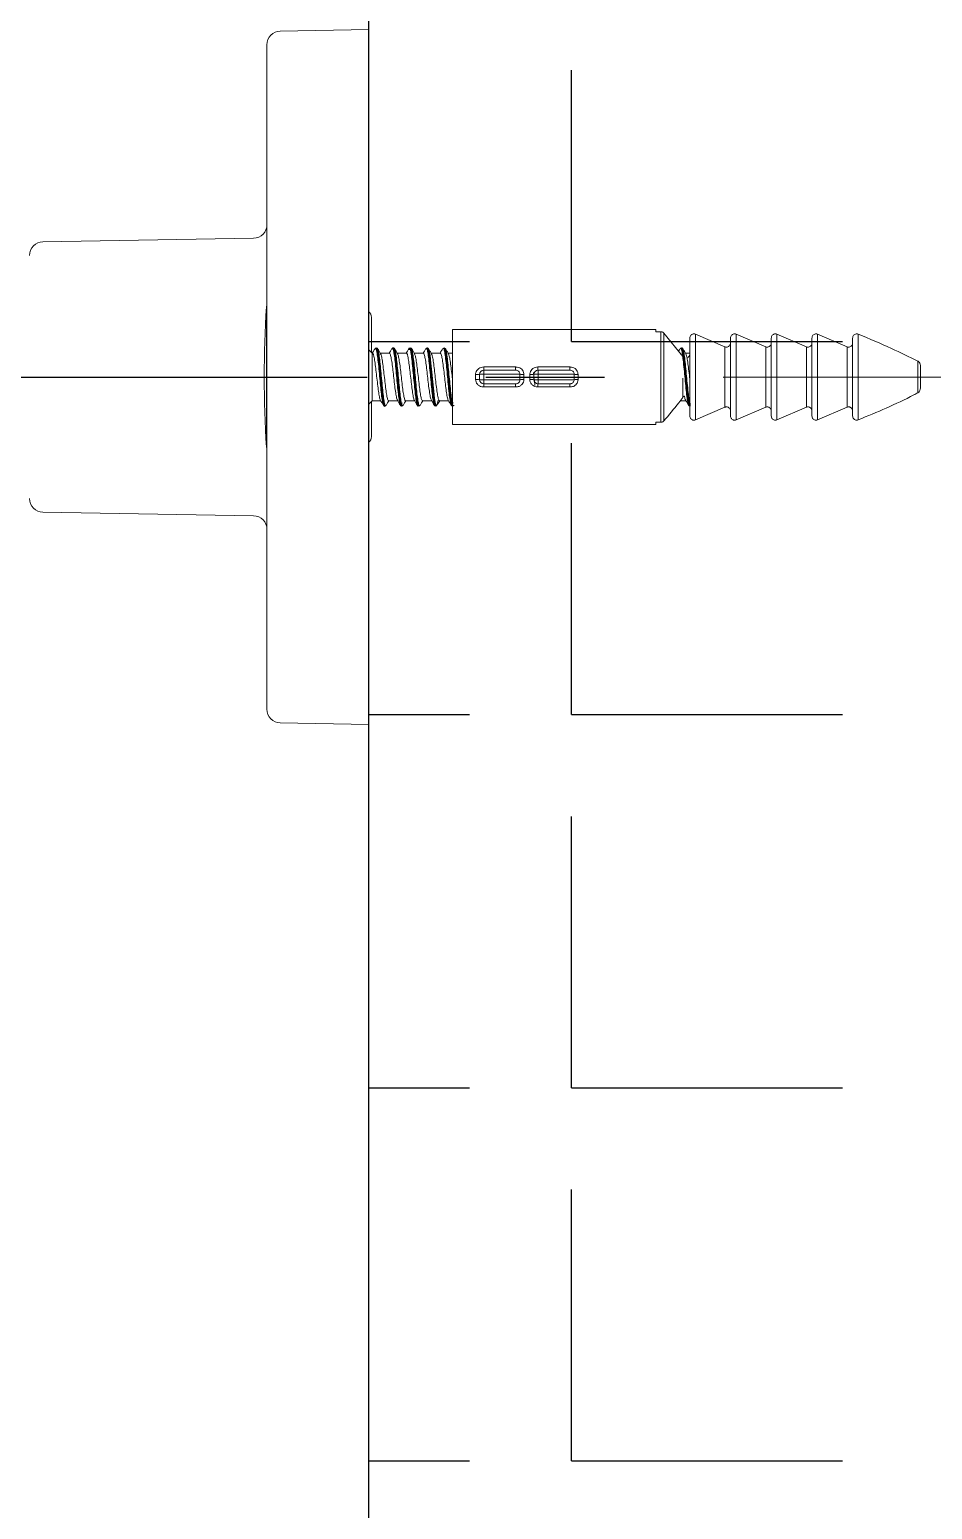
# Model space of a CAD drawing. Extents: x -6207 to -5787, y -4608 to -3937.
# Drawn here: x -5877.94 to -5864.63, y -4213.96 to -4192.15 of the extents above; entities that cross this region are included whole.
import ezdxf

# ---------------------------------------------------------------- set-up
doc = ezdxf.new("R2010")
doc.units = 0
doc.header["$LTSCALE"] = 7
doc.linetypes.add('CENTER', pattern=[2, 1.25, -0.25, 0.25, -0.25])
doc.layers.get('0').update_dxf_attribs({"color": 2, "linetype": 'CONTINUOUS'})
doc.layers.add('CL', color=1, linetype='CENTER')
doc.layers.add('HT', color=3, linetype='CONTINUOUS')

msp = doc.modelspace()

# ---------------------------------------------------------------- linework, layer by layer
at = {"color": 7, "linetype": 'Continuous', "lineweight": 15}
for p, q in [((-5872.94491, -4192.15188), (-5874.2484, -4192.17464)), ((-5872.94491, -4192.15188), (-5872.94491, -4202.39188)), ((-5874.44491, -4202.16916), (-5874.44491, -4192.3746)), ((-5874.64142, -4195.22531), (-5877.7484, -4195.27954)), ((-5874.45139, -4196.24375), (-5874.45139, -4198.30001)), ((-5874.4501, -4196.22786), (-5874.45009, -4196.22774)), ((-5872.90466, -4196.39188), (-5872.90466, -4196.91214)), ((-5868.70894, -4196.57188), (-5871.70894, -4196.57188)), ((-5871.70894, -4197.97188), (-5871.70894, -4196.57188)), ((-5868.70894, -4196.57188), (-5868.70894, -4196.60504)), ((-5868.70894, -4196.60504), (-5868.63588, -4196.60504)), ((-5868.63588, -4197.93872), (-5868.63588, -4196.60504)), ((-5868.59104, -4196.62621), (-5868.59104, -4197.91755)), ((-5868.59104, -4196.62621), (-5868.31378, -4196.97178)), ((-5868.20894, -4197.845), (-5868.20894, -4196.69876)), ((-5868.12666, -4196.63968), (-5868.12666, -4197.90409)), ((-5868.12666, -4196.63968), (-5867.69122, -4196.82732)), ((-5867.60894, -4197.845), (-5867.60894, -4196.69876)), ((-5867.52666, -4196.63968), (-5867.52666, -4197.90409)), ((-5867.52666, -4196.63968), (-5867.09122, -4196.82732)), ((-5867.00894, -4197.845), (-5867.00894, -4196.69876)), ((-5866.92666, -4196.63968), (-5866.92666, -4197.90409)), ((-5866.92666, -4196.63968), (-5866.49122, -4196.82732)), ((-5866.40894, -4197.845), (-5866.40894, -4196.69876)), ((-5866.32666, -4196.63968), (-5866.32666, -4197.90409)), ((-5866.32666, -4196.63968), (-5865.89122, -4196.82732)), ((-5865.80894, -4197.845), (-5865.80894, -4196.69876)), ((-5865.72666, -4196.63968), (-5865.72666, -4197.90409)), ((-5872.89491, -4196.92189), (-5872.94491, -4196.87188)), ((-5872.88861, -4196.92189), (-5872.89491, -4196.92189)), ((-5872.89491, -4197.62189), (-5872.89491, -4196.92189)), ((-5872.63861, -4196.92189), (-5872.77239, -4196.92189)), ((-5872.38859, -4196.92189), (-5872.5224, -4196.92189)), ((-5872.1386, -4196.92189), (-5872.27244, -4196.92189)), ((-5871.88861, -4196.92189), (-5872.02241, -4196.92189)), ((-5871.70894, -4196.92189), (-5871.77239, -4196.92189)), ((-5868.20894, -4196.92189), (-5868.27238, -4196.92189)), ((-5867.69122, -4197.71645), (-5867.69122, -4196.82732)), ((-5867.09122, -4197.71645), (-5867.09122, -4196.82732)), ((-5866.49122, -4197.71645), (-5866.49122, -4196.82732)), ((-5865.89122, -4197.71645), (-5865.89122, -4196.82732)), ((-5871.36894, -4197.30872), (-5871.36894, -4197.23504)), ((-5871.24577, -4197.23188), (-5871.30894, -4197.23188)), ((-5871.30894, -4197.31188), (-5871.30894, -4197.23188)), ((-5871.24894, -4197.17188), (-5871.24894, -4197.12452)), ((-5871.24894, -4197.12452), (-5870.77909, -4197.12452)), ((-5871.24577, -4197.23188), (-5871.24577, -4197.31188)), ((-5870.77909, -4197.17188), (-5870.77909, -4197.12452)), ((-5870.56894, -4197.30872), (-5870.56894, -4197.23504)), ((-5870.51329, -4197.20565), (-5870.50894, -4197.25173)), ((-5870.44577, -4197.23188), (-5870.50894, -4197.23188)), ((-5870.50894, -4197.31188), (-5870.50894, -4197.23188)), ((-5870.44894, -4197.17188), (-5870.44894, -4197.12452)), ((-5870.44894, -4197.12452), (-5869.97909, -4197.12452)), ((-5870.44577, -4197.23188), (-5870.44577, -4197.31188)), ((-5869.97909, -4197.17188), (-5869.97909, -4197.12452)), ((-5864.84666, -4197.50417), (-5864.84666, -4197.0396)), ((-5864.80894, -4197.12371), (-5864.80894, -4197.42005)), ((-5871.30894, -4197.31188), (-5871.24577, -4197.31188)), ((-5871.24894, -4197.41925), (-5871.24894, -4197.37188)), ((-5870.77909, -4197.41925), (-5871.24894, -4197.41925)), ((-5870.77909, -4197.41925), (-5870.77909, -4197.37188)), ((-5870.50894, -4197.31188), (-5870.44577, -4197.31188)), ((-5870.44894, -4197.41925), (-5870.44894, -4197.37188)), ((-5869.97909, -4197.41925), (-5870.44894, -4197.41925)), ((-5869.97909, -4197.41925), (-5869.97909, -4197.37188)), ((-5872.94491, -4197.67188), (-5872.89491, -4197.62189)), ((-5872.90466, -4197.63164), (-5872.90466, -4198.15188)), ((-5872.89491, -4197.62189), (-5872.76739, -4197.62189)), ((-5872.65122, -4197.62189), (-5872.51741, -4197.62189)), ((-5872.40125, -4197.62189), (-5872.26747, -4197.62189)), ((-5872.15123, -4197.62189), (-5872.01743, -4197.62189)), ((-5871.90125, -4197.62189), (-5871.76739, -4197.62189)), ((-5868.35132, -4197.62189), (-5868.26742, -4197.62189)), ((-5867.69122, -4197.71645), (-5868.12666, -4197.90409)), ((-5867.09122, -4197.71645), (-5867.52666, -4197.90409)), ((-5866.49122, -4197.71645), (-5866.92666, -4197.90409)), ((-5865.89122, -4197.71645), (-5866.32666, -4197.90409)), ((-5871.70894, -4197.97188), (-5868.70894, -4197.97188)), ((-5868.63588, -4197.93872), (-5868.70894, -4197.93872)), ((-5868.70894, -4197.93872), (-5868.70894, -4197.97188)), ((-5877.7484, -4199.26422), (-5874.64142, -4199.31845)), ((-5874.2484, -4202.36913), (-5872.94491, -4202.39188))]:
    msp.add_line(p, q, dxfattribs=at)
at = {"color": 8, "linetype": 'Continuous', "lineweight": 15}
for p, q in [((-5874.45118, -4198.30653), (-5874.45118, -4196.23725)), ((-5868.31378, -4197.572), (-5868.31378, -4197.28992))]:
    msp.add_line(p, q, dxfattribs=at)
at = {"color": 7, "linetype": 'Continuous', "lineweight": 15, "flags": 128}
for points in [[(-5872.84911, -4196.86791), (-5872.83952, -4196.84306), (-5872.82603, -4196.85698), (-5872.81256, -4196.91805), (-5872.79908, -4197.01932), (-5872.78561, -4197.14922), (-5872.77213, -4197.29305), (-5872.75864, -4197.43468), (-5872.74514, -4197.55788), (-5872.73165, -4197.64842), (-5872.71817, -4197.69602), (-5872.70468, -4197.69538), (-5872.70468, -4197.69538)], [(-5872.35018, -4196.87159), (-5872.34061, -4196.84409), (-5872.32713, -4196.85403), (-5872.31365, -4196.91148), (-5872.30018, -4197.00978), (-5872.28671, -4197.13785), (-5872.27323, -4197.28129), (-5872.25974, -4197.42376), (-5872.24623, -4197.54901), (-5872.23273, -4197.64259), (-5872.21925, -4197.69391), (-5872.20579, -4197.69729), (-5872.20579, -4197.69729)], [(-5872.08107, -4196.8647), (-5872.06759, -4196.84741), (-5872.05411, -4196.87834), (-5872.0406, -4196.95424), (-5872.0271, -4197.0663), (-5872.01362, -4197.2016), (-5872.00015, -4197.34487), (-5871.98667, -4197.47976), (-5871.97321, -4197.59105), (-5871.95972, -4197.66618), (-5871.94622, -4197.69646), (-5871.93272, -4197.67833), (-5871.91923, -4197.61392), (-5871.91923, -4197.61392)], [(-5874.45118, -4198.30653), (-5874.44825, -4198.32486), (-5874.44491, -4198.33541)]]:
    msp.add_lwpolyline(points, dxfattribs=at)
at = {"color": 7, "linetype": 'Continuous', "lineweight": 15}
for centre, radius, start, end in [((-5874.24491, -4192.37461), 0.2, 91, 180), ((-5874.64491, -4195.02534), 0.2, 271, 0), ((-5877.74491, -4195.47952), 0.2, 91, 180), ((-5858.60213, -4197.27188), 15.88278, 176.264978, 183.735022), ((-5874.35139, -4196.24376), 0.1, 170.86201, 176.264978), ((-5873.00466, -4196.39188), 0.1, 0, 53.308943), ((-5871.35392, -4196.94892), 0.28651, 266.995084, 279.032582), ((-5871.24894, -4197.23188), 0.06, 90, 180), ((-5871.53193, -4197.21692), 0.28655, 357.007581, 9.043089), ((-5870.65958, -4196.74855), 0.4865, 263.461444, 270.26972), ((-5870.55392, -4196.94894), 0.28649, 266.994818, 279.032998), ((-5870.44894, -4197.23188), 0.06, 90, 180), ((-5870.73193, -4197.21692), 0.28655, 357.007581, 9.043089), ((-5869.85958, -4196.74855), 0.4865, 263.461444, 270.26972), ((-5871.35399, -4197.59625), 0.28791, 80.996806, 92.975528), ((-5871.24894, -4197.31188), 0.06, 180, 270), ((-5871.53193, -4197.32684), 0.28655, 350.956911, 2.992419), ((-5870.65945, -4197.79752), 0.4888, 89.746345, 96.522491), ((-5870.55399, -4197.59623), 0.28789, 80.996391, 92.975793), ((-5870.44894, -4197.31188), 0.06, 180, 270), ((-5870.73193, -4197.32684), 0.28655, 350.956911, 2.992419), ((-5869.85945, -4197.79752), 0.4888, 89.746345, 96.522491), ((-5873.00466, -4198.15188), 0.1, 306.691057, 0), ((-5877.74491, -4199.06425), 0.2, 180, 269), ((-5874.64491, -4199.51842), 0.2, 0, 89), ((-5874.24491, -4202.16916), 0.2, 180, 269)]:
    msp.add_arc(centre, radius, start, end, dxfattribs=at)
for points, knots in [([(-5874.45009, -4196.22774), (-5874.45011, -4196.22787), (-5874.45018, -4196.22823), (-5874.45022, -4196.22848), (-5874.45026, -4196.22869), (-5874.45036, -4196.22941), (-5874.45048, -4196.23044), (-5874.45059, -4196.23272), (-5874.45027, -4196.2347), (-5874.45006, -4196.23597)], [0, 0, 0, 0, 0.1287206, 0.36518754, 0.52112497, 0.55849085, 0.60440987, 0.74517577, 1, 1, 1, 1]), ([(-5868.63588, -4196.60504), (-5868.63345, -4196.60513), (-5868.62743, -4196.60536), (-5868.61503, -4196.60827), (-5868.60168, -4196.61507), (-5868.59405, -4196.62306), (-5868.59104, -4196.62621)], [0, 0, 0, 0, 0.14303772, 0.35296453, 0.74473644, 1, 1, 1, 1]), ([(-5868.20894, -4196.69876), (-5868.20825, -4196.69142), (-5868.20686, -4196.67649), (-5868.19565, -4196.6567), (-5868.17914, -4196.64224), (-5868.16202, -4196.6359), (-5868.14492, -4196.63458), (-5868.13388, -4196.6367), (-5868.12728, -4196.63943), (-5868.12666, -4196.63968)], [0, 0, 0, 0, 0.18349708, 0.37315302, 0.55422902, 0.72485393, 0.82069138, 0.98299258, 1, 1, 1, 1]), ([(-5867.60894, -4196.76625), (-5867.60914, -4196.77018), (-5867.60973, -4196.782), (-5867.61654, -4196.80095), (-5867.63124, -4196.81922), (-5867.65051, -4196.83026), (-5867.67066, -4196.83319), (-5867.68413, -4196.83034), (-5867.69048, -4196.82764), (-5867.69122, -4196.82732)], [0, 0, 0, 0, 0.09725224, 0.29264529, 0.48637655, 0.66665876, 0.82889919, 0.98006472, 1, 1, 1, 1]), ([(-5867.60894, -4196.69876), (-5867.60825, -4196.69142), (-5867.60686, -4196.67649), (-5867.59565, -4196.6567), (-5867.57914, -4196.64224), (-5867.56202, -4196.6359), (-5867.54492, -4196.63458), (-5867.53388, -4196.6367), (-5867.52728, -4196.63943), (-5867.52666, -4196.63968)], [0, 0, 0, 0, 0.18349553, 0.37315195, 0.55422842, 0.72486546, 0.82070315, 0.98299254, 1, 1, 1, 1]), ([(-5867.00894, -4196.76625), (-5867.00914, -4196.77018), (-5867.00974, -4196.782), (-5867.01654, -4196.80095), (-5867.03124, -4196.81922), (-5867.05051, -4196.83026), (-5867.07066, -4196.83319), (-5867.08413, -4196.83034), (-5867.09048, -4196.82764), (-5867.09122, -4196.82732)], [0, 0, 0, 0, 0.09725209, 0.29264487, 0.48637584, 0.66664707, 0.82889944, 0.98006475, 1, 1, 1, 1]), ([(-5867.00894, -4196.69876), (-5867.00825, -4196.69142), (-5867.00685, -4196.67649), (-5866.99565, -4196.6567), (-5866.97914, -4196.64224), (-5866.96202, -4196.6359), (-5866.94492, -4196.63458), (-5866.93388, -4196.6367), (-5866.92728, -4196.63943), (-5866.92666, -4196.63968)], [0, 0, 0, 0, 0.18349828, 0.37314945, 0.55422664, 0.72486436, 0.82070244, 0.98299247, 1, 1, 1, 1]), ([(-5866.40894, -4196.76625), (-5866.40914, -4196.77018), (-5866.40973, -4196.782), (-5866.41654, -4196.80095), (-5866.43124, -4196.81922), (-5866.45051, -4196.83026), (-5866.47066, -4196.83319), (-5866.48413, -4196.83034), (-5866.49048, -4196.82764), (-5866.49122, -4196.82732)], [0, 0, 0, 0, 0.09725077, 0.29264701, 0.48637739, 0.66664808, 0.82889996, 0.98006481, 1, 1, 1, 1]), ([(-5866.40894, -4196.69876), (-5866.40825, -4196.69142), (-5866.40685, -4196.67649), (-5866.39565, -4196.6567), (-5866.37914, -4196.64224), (-5866.36202, -4196.6359), (-5866.34492, -4196.63458), (-5866.33388, -4196.6367), (-5866.32728, -4196.63943), (-5866.32666, -4196.63968)], [0, 0, 0, 0, 0.18349857, 0.37315004, 0.55423696, 0.72486325, 0.82070148, 0.983004, 1, 1, 1, 1]), ([(-5865.80894, -4196.76625), (-5865.80914, -4196.77018), (-5865.80973, -4196.782), (-5865.81654, -4196.80095), (-5865.83124, -4196.81922), (-5865.85051, -4196.83026), (-5865.87066, -4196.83319), (-5865.88413, -4196.83035), (-5865.89048, -4196.82764), (-5865.89122, -4196.82732)], [0, 0, 0, 0, 0.09725188, 0.29265033, 0.48638291, 0.66665565, 0.82890937, 0.98007593, 1, 1, 1, 1]), ([(-5865.80894, -4196.69876), (-5865.80825, -4196.69142), (-5865.80685, -4196.67649), (-5865.79565, -4196.6567), (-5865.77914, -4196.64224), (-5865.76202, -4196.6359), (-5865.74492, -4196.63458), (-5865.73388, -4196.6367), (-5865.72728, -4196.63943), (-5865.72666, -4196.63968)], [0, 0, 0, 0, 0.18349645, 0.37314573, 0.55423055, 0.72485487, 0.82069199, 0.98299264, 1, 1, 1, 1]), ([(-5865.72666, -4196.63968), (-5865.56283, -4196.70837), (-5865.26554, -4196.83302), (-5864.97644, -4196.97559), (-5864.84666, -4197.0396)], [0, 0, 0, 0, 0.55106904, 1, 1, 1, 1]), ([(-5872.85071, -4196.85078), (-5872.8583, -4196.86373), (-5872.87219, -4196.88743), (-5872.88613, -4196.91114), (-5872.89245, -4196.92189)], [0, 0, 0, 0, 0.54639333, 1, 1, 1, 1]), ([(-5872.88861, -4196.9269), (-5872.8862, -4196.92606), (-5872.87928, -4196.92367), (-5872.86787, -4196.96366), (-5872.85436, -4197.03889), (-5872.84086, -4197.14269), (-5872.82736, -4197.26077), (-5872.81385, -4197.38002), (-5872.80032, -4197.48777), (-5872.7868, -4197.56758), (-5872.77677, -4197.61086), (-5872.77125, -4197.6131), (-5872.77023, -4197.61352)], [0, 0, 0, 0, 0.06097881, 0.17512752, 0.28926823, 0.40342232, 0.51756727, 0.63170655, 0.74585182, 0.85999168, 0.97414019, 1, 1, 1, 1]), ([(-5872.71196, -4197.68542), (-5872.71241, -4197.68711), (-5872.71736, -4197.70561), (-5872.7268, -4197.69629), (-5872.74029, -4197.65241), (-5872.75378, -4197.56042), (-5872.76727, -4197.43677), (-5872.78076, -4197.2941), (-5872.79424, -4197.14907), (-5872.80771, -4197.01829), (-5872.82119, -4196.91521), (-5872.83467, -4196.85663), (-5872.84463, -4196.83723), (-5872.8501, -4196.85267), (-5872.85107, -4196.85542)], [0, 0, 0, 0, 0.00974324, 0.10662836, 0.20356372, 0.30057953, 0.39765992, 0.49464062, 0.59146206, 0.68829173, 0.78516506, 0.88205185, 0.97901483, 1, 1, 1, 1]), ([(-5872.69509, -4197.69075), (-5872.69554, -4197.69246), (-5872.70049, -4197.7109), (-5872.70994, -4197.70089), (-5872.72343, -4197.6557), (-5872.73692, -4197.56195), (-5872.75041, -4197.4364), (-5872.7639, -4197.29182), (-5872.77738, -4197.14532), (-5872.79086, -4197.01282), (-5872.80433, -4196.91124), (-5872.81678, -4196.84992), (-5872.82474, -4196.84735), (-5872.82821, -4196.84623)], [0, 0, 0, 0, 0.01031052, 0.11154101, 0.2128216, 0.3141903, 0.41563865, 0.5169785, 0.61815294, 0.71932792, 0.82054889, 0.9217827, 1, 1, 1, 1]), ([(-5872.82438, -4196.85276), (-5872.82381, -4196.85115), (-5872.81874, -4196.83695), (-5872.80918, -4196.85619), (-5872.7957, -4196.91323), (-5872.78222, -4197.01564), (-5872.76875, -4197.14587), (-5872.75527, -4197.29082), (-5872.74178, -4197.4336), (-5872.72829, -4197.55835), (-5872.71479, -4197.64929), (-5872.70172, -4197.69985), (-5872.69314, -4197.69374), (-5872.68905, -4197.69084)], [0, 0, 0, 0, 0.01270376, 0.11237165, 0.21196182, 0.31153484, 0.41106813, 0.51060414, 0.61029691, 0.71009574, 0.80981814, 0.90945144, 1, 1, 1, 1]), ([(-5872.76828, -4196.92887), (-5872.77581, -4196.91607), (-5872.79086, -4196.89045), (-5872.80588, -4196.86477), (-5872.8134, -4196.85192)], [0, 0, 0, 0, 0.499663569, 1, 1, 1, 1]), ([(-5872.65122, -4197.61861), (-5872.6548, -4197.61747), (-5872.66288, -4197.61489), (-5872.67548, -4197.56375), (-5872.689, -4197.48002), (-5872.70251, -4197.37131), (-5872.71601, -4197.25162), (-5872.7295, -4197.13393), (-5872.74301, -4197.0329), (-5872.75624, -4196.95755), (-5872.76496, -4196.93802), (-5872.76917, -4196.92859)], [0, 0, 0, 0, 0.09104418, 0.2056018, 0.32016397, 0.43471697, 0.54928019, 0.66384209, 0.77839384, 0.89295474, 1, 1, 1, 1]), ([(-5872.60147, -4196.85201), (-5872.60899, -4196.86485), (-5872.62264, -4196.88817), (-5872.63631, -4196.91144), (-5872.64246, -4196.92189)], [0, 0, 0, 0, 0.55082531, 1, 1, 1, 1]), ([(-5872.63861, -4196.92246), (-5872.63848, -4196.92227), (-5872.63384, -4196.91561), (-5872.62468, -4196.93963), (-5872.61116, -4196.99577), (-5872.59767, -4197.08806), (-5872.58416, -4197.20013), (-5872.57064, -4197.3206), (-5872.55714, -4197.43589), (-5872.54362, -4197.53076), (-5872.53192, -4197.59283), (-5872.52472, -4197.60487), (-5872.52202, -4197.60938)], [0, 0, 0, 0, 0.00344232, 0.11933474, 0.23522757, 0.35111595, 0.46700116, 0.58288761, 0.69877801, 0.81466444, 0.93055833, 1, 1, 1, 1]), ([(-5872.45313, -4197.65337), (-5872.45446, -4197.66061), (-5872.46029, -4197.69236), (-5872.47063, -4197.70309), (-5872.48412, -4197.67976), (-5872.4976, -4197.60697), (-5872.51106, -4197.49699), (-5872.52454, -4197.36123), (-5872.53802, -4197.21526), (-5872.55151, -4197.0757), (-5872.56501, -4196.958), (-5872.5785, -4196.87779), (-5872.59076, -4196.8401), (-5872.59852, -4196.85223), (-5872.60178, -4196.85734)], [0, 0, 0, 0, 0.0268546, 0.11775607, 0.20846176, 0.29909071, 0.38973943, 0.48035104, 0.57098665, 0.66179757, 0.75265989, 0.84339512, 0.93407725, 1, 1, 1, 1]), ([(-5872.59724, -4196.85788), (-5872.5971, -4196.85726), (-5872.59248, -4196.83643), (-5872.58335, -4196.83842), (-5872.56987, -4196.87083), (-5872.55638, -4196.95423), (-5872.54288, -4197.07249), (-5872.52939, -4197.21379), (-5872.5159, -4197.36147), (-5872.50243, -4197.49883), (-5872.48896, -4197.61074), (-5872.47549, -4197.683), (-5872.4625, -4197.71185), (-5872.45401, -4197.69112), (-5872.45002, -4197.68137)], [0, 0, 0, 0, 0.00281878, 0.09433756, 0.1859008, 0.27751965, 0.36926592, 0.460963, 0.55248439, 0.64397539, 0.73551083, 0.82702135, 0.91860803, 1, 1, 1, 1]), ([(-5872.57997, -4196.86152), (-5872.57548, -4196.85363), (-5872.56649, -4196.83783), (-5872.55302, -4196.87597), (-5872.53952, -4196.95586), (-5872.52602, -4197.07273), (-5872.51253, -4197.21198), (-5872.49905, -4197.35801), (-5872.48558, -4197.494), (-5872.47211, -4197.60539), (-5872.45863, -4197.67664), (-5872.44718, -4197.70533), (-5872.44022, -4197.69014), (-5872.43776, -4197.68477)], [0, 0, 0, 0, 0.09475013, 0.18954644, 0.28440547, 0.37938482, 0.47429249, 0.56904333, 0.66375796, 0.75851496, 0.85325544, 0.9480778, 1, 1, 1, 1]), ([(-5872.44178, -4197.68181), (-5872.44578, -4197.69141), (-5872.45427, -4197.71181), (-5872.46726, -4197.68244), (-5872.48074, -4197.60967), (-5872.49421, -4197.4974), (-5872.50768, -4197.35985), (-5872.52116, -4197.21207), (-5872.53465, -4197.07126), (-5872.54816, -4196.95217), (-5872.56165, -4196.87361), (-5872.57166, -4196.83782), (-5872.57718, -4196.84491), (-5872.57821, -4196.84623)], [0, 0, 0, 0, 0.087943497, 0.186781753, 0.285538744, 0.384309278, 0.483047629, 0.581805634, 0.680747637, 0.77974884, 0.878623274, 0.97743657, 1, 1, 1, 1]), ([(-5872.51852, -4196.92848), (-5872.52612, -4196.91555), (-5872.54134, -4196.88966), (-5872.55649, -4196.86377), (-5872.56408, -4196.85082)], [0, 0, 0, 0, 0.49938609, 1, 1, 1, 1]), ([(-5872.40125, -4197.61769), (-5872.40259, -4197.61889), (-5872.40843, -4197.62416), (-5872.41876, -4197.59272), (-5872.43227, -4197.52595), (-5872.44579, -4197.42726), (-5872.45932, -4197.31156), (-5872.47284, -4197.19128), (-5872.48633, -4197.07965), (-5872.49983, -4196.99224), (-5872.5108, -4196.94029), (-5872.51727, -4196.93406), (-5872.51923, -4196.93216)], [0, 0, 0, 0, 0.03402395, 0.14853019, 0.26303557, 0.37753473, 0.49204216, 0.60655173, 0.72105178, 0.83555916, 0.95006252, 1, 1, 1, 1]), ([(-5872.35211, -4196.85316), (-5872.3597, -4196.86613), (-5872.3731, -4196.88906), (-5872.38656, -4196.91194), (-5872.39241, -4196.92189)], [0, 0, 0, 0, 0.56553162, 1, 1, 1, 1]), ([(-5872.38859, -4196.92691), (-5872.38622, -4196.92604), (-5872.37935, -4196.92351), (-5872.36799, -4196.96318), (-5872.35448, -4197.03813), (-5872.34099, -4197.14175), (-5872.32747, -4197.25977), (-5872.31394, -4197.37905), (-5872.30042, -4197.48702), (-5872.28692, -4197.56683), (-5872.27716, -4197.60994), (-5872.27189, -4197.61247), (-5872.27113, -4197.61284)], [0, 0, 0, 0, 0.06048087, 0.17548379, 0.29048156, 0.40548487, 0.52048296, 0.63548155, 0.75048452, 0.86548407, 0.98048218, 1, 1, 1, 1]), ([(-5872.21287, -4197.68707), (-5872.21338, -4197.68887), (-5872.21839, -4197.70626), (-5872.22789, -4197.69426), (-5872.24137, -4197.64653), (-5872.25487, -4197.55149), (-5872.26836, -4197.42576), (-5872.28185, -4197.28222), (-5872.29534, -4197.13765), (-5872.30881, -4197.00868), (-5872.32228, -4196.9086), (-5872.33576, -4196.85354), (-5872.34583, -4196.83731), (-5872.3514, -4196.85474), (-5872.35248, -4196.85811)], [0, 0, 0, 0, 0.01111562, 0.10757324, 0.20412847, 0.3007948, 0.3975247, 0.49417497, 0.59076225, 0.68724102, 0.78370798, 0.88026328, 0.97686943, 1, 1, 1, 1]), ([(-5872.19756, -4197.69752), (-5872.20205, -4197.69966), (-5872.21103, -4197.70393), (-5872.22451, -4197.6483), (-5872.23801, -4197.55325), (-5872.25151, -4197.42515), (-5872.265, -4197.27984), (-5872.27847, -4197.1338), (-5872.29195, -4197.00311), (-5872.30542, -4196.90473), (-5872.31753, -4196.84782), (-5872.32513, -4196.84734), (-5872.32824, -4196.84714)], [0, 0, 0, 0, 0.10304893, 0.20618887, 0.30945186, 0.41278549, 0.51604249, 0.61924369, 0.7223164, 0.82536977, 0.92851401, 1, 1, 1, 1]), ([(-5872.32537, -4196.85401), (-5872.32483, -4196.85236), (-5872.3198, -4196.83689), (-5872.31027, -4196.85331), (-5872.29679, -4196.90666), (-5872.28332, -4197.00609), (-5872.26984, -4197.13449), (-5872.25637, -4197.27892), (-5872.24287, -4197.42267), (-5872.22938, -4197.54895), (-5872.21588, -4197.64485), (-5872.2024, -4197.69355), (-5872.19292, -4197.70648), (-5872.18794, -4197.68954), (-5872.18745, -4197.68786)], [0, 0, 0, 0, 0.01170941, 0.1094876, 0.20721618, 0.3048496, 0.40251603, 0.50028797, 0.59812381, 0.69603224, 0.79386846, 0.89159062, 0.98922621, 1, 1, 1, 1]), ([(-5872.26697, -4196.9312), (-5872.27454, -4196.91832), (-5872.28971, -4196.89254), (-5872.30483, -4196.8667), (-5872.3124, -4196.85376)], [0, 0, 0, 0, 0.49948365, 1, 1, 1, 1]), ([(-5872.15123, -4197.61871), (-5872.15485, -4197.61748), (-5872.16298, -4197.61471), (-5872.17558, -4197.56318), (-5872.18909, -4197.4792), (-5872.2026, -4197.37034), (-5872.21611, -4197.25063), (-5872.22963, -4197.13297), (-5872.24315, -4197.03228), (-5872.25587, -4196.95932), (-5872.2641, -4196.94079), (-5872.26783, -4196.9324)], [0, 0, 0, 0, 0.0930386, 0.20889855, 0.32474949, 0.44060939, 0.55645983, 0.67232579, 0.78818768, 0.90403987, 1, 1, 1, 1]), ([(-5872.10046, -4196.85041), (-5872.10804, -4196.86334), (-5872.12199, -4196.88716), (-5872.13599, -4196.91099), (-5872.14239, -4196.92189)], [0, 0, 0, 0, 0.54257861, 1, 1, 1, 1]), ([(-5872.1386, -4196.92231), (-5872.1385, -4196.92216), (-5872.1339, -4196.91543), (-5872.12482, -4196.93937), (-5872.1113, -4196.9951), (-5872.09778, -4197.08719), (-5872.08425, -4197.19913), (-5872.07074, -4197.31962), (-5872.05725, -4197.43493), (-5872.04375, -4197.53031), (-5872.03145, -4197.59482), (-5872.02365, -4197.60761), (-5872.02035, -4197.61302)], [0, 0, 0, 0, 0.00245714, 0.1167033, 0.23094363, 0.34518275, 0.45942749, 0.57367976, 0.68792024, 0.8021714, 0.91641642, 1, 1, 1, 1]), ([(-5871.95974, -4197.67955), (-5871.96373, -4197.68811), (-5871.97222, -4197.70634), (-5871.9852, -4197.67432), (-5871.99869, -4197.59963), (-5872.01217, -4197.48659), (-5872.02564, -4197.34953), (-5872.03912, -4197.20347), (-5872.0526, -4197.06526), (-5872.0661, -4196.94988), (-5872.07959, -4196.8734), (-5872.09117, -4196.83978), (-5872.09824, -4196.85232), (-5872.10082, -4196.8569)], [0, 0, 0, 0, 0.08486477, 0.18054569, 0.27611607, 0.37157026, 0.46705621, 0.56258667, 0.65814569, 0.75383058, 0.84958583, 0.94513645, 1, 1, 1, 1]), ([(-5872.09793, -4196.85921), (-5872.09343, -4196.85017), (-5872.08445, -4196.8321), (-5872.07096, -4196.86754), (-5872.05746, -4196.94573), (-5872.04397, -4197.06203), (-5872.03048, -4197.20184), (-5872.01701, -4197.34961), (-5872.00353, -4197.48839), (-5871.99005, -4197.60298), (-5871.97657, -4197.67866), (-5871.96384, -4197.71113), (-5871.9556, -4197.69361), (-5871.95186, -4197.68565)], [0, 0, 0, 0, 0.09223117, 0.18452245, 0.27701165, 0.36944013, 0.46173645, 0.55400961, 0.64623964, 0.73844392, 0.83075384, 0.92317162, 1, 1, 1, 1]), ([(-5871.94135, -4197.68288), (-5871.94585, -4197.69258), (-5871.95485, -4197.71198), (-5871.96834, -4197.67831), (-5871.98183, -4197.6018), (-5871.99531, -4197.48695), (-5872.00878, -4197.34797), (-5872.02226, -4197.20018), (-5872.03574, -4197.06067), (-5872.04923, -4196.94428), (-5872.06273, -4196.86824), (-5872.07352, -4196.83531), (-5872.07981, -4196.8462), (-5872.0816, -4196.8493)], [0, 0, 0, 0, 0.096273272, 0.192534656, 0.288682226, 0.384708231, 0.480757408, 0.576854511, 0.672977765, 0.769226784, 0.86556232, 0.961684901, 1, 1, 1, 1]), ([(-5872.01876, -4196.9281), (-5872.02631, -4196.91526), (-5872.0414, -4196.88957), (-5872.05646, -4196.86384), (-5872.064, -4196.85096)], [0, 0, 0, 0, 0.49952265, 1, 1, 1, 1]), ([(-5871.90125, -4197.61762), (-5871.90263, -4197.61883), (-5871.90851, -4197.62401), (-5871.91889, -4197.59233), (-5871.9324, -4197.52524), (-5871.9459, -4197.42635), (-5871.9594, -4197.31055), (-5871.97293, -4197.1903), (-5871.98645, -4197.07881), (-5871.99996, -4196.9916), (-5872.01095, -4196.93982), (-5872.01744, -4196.93375), (-5872.01943, -4196.93189)], [0, 0, 0, 0, 0.03491381, 0.14922799, 0.26354384, 0.37785591, 0.49217169, 0.60647413, 0.72079253, 0.83510712, 0.94941811, 1, 1, 1, 1]), ([(-5871.85209, -4196.85313), (-5871.85962, -4196.86599), (-5871.87306, -4196.88894), (-5871.88653, -4196.91183), (-5871.89245, -4196.92189)], [0, 0, 0, 0, 0.560572, 1, 1, 1, 1]), ([(-5871.88861, -4196.92691), (-5871.88628, -4196.92601), (-5871.87944, -4196.92338), (-5871.8681, -4196.96269), (-5871.85459, -4197.03736), (-5871.84108, -4197.14081), (-5871.82756, -4197.25877), (-5871.81407, -4197.37807), (-5871.80056, -4197.4863), (-5871.78703, -4197.56595), (-5871.7776, -4197.60881), (-5871.77268, -4197.61168), (-5871.77225, -4197.61193)], [0, 0, 0, 0, 0.06010598, 0.176232, 0.29235654, 0.40849371, 0.52461552, 0.64075304, 0.75687424, 0.87299872, 0.98912451, 1, 1, 1, 1]), ([(-5871.70151, -4197.64951), (-5871.70169, -4197.65064), (-5871.70636, -4197.68006), (-5871.71552, -4197.69898), (-5871.72899, -4197.69555), (-5871.74246, -4197.63937), (-5871.75595, -4197.54262), (-5871.76945, -4197.41459), (-5871.78295, -4197.27038), (-5871.79644, -4197.12636), (-5871.80991, -4196.99931), (-5871.82338, -4196.9021), (-5871.83685, -4196.85122), (-5871.84653, -4196.83731), (-5871.85172, -4196.85447), (-5871.85242, -4196.85678)], [0, 0, 0, 0, 0.0035792, 0.09283923, 0.18213036, 0.27139339, 0.36070949, 0.45021372, 0.53968381, 0.62902121, 0.71833577, 0.80759636, 0.89682957, 0.98616665, 1, 1, 1, 1]), ([(-5871.8417, -4196.84544), (-5871.8372, -4196.84399), (-5871.82822, -4196.84108), (-5871.81475, -4196.89863), (-5871.80128, -4196.99508), (-5871.7878, -4197.12394), (-5871.77432, -4197.26952), (-5871.76081, -4197.41541), (-5871.74732, -4197.54542), (-5871.73383, -4197.64225), (-5871.72193, -4197.69692), (-5871.71452, -4197.69646), (-5871.7116, -4197.69627)], [0, 0, 0, 0, 0.103631967, 0.207142832, 0.310691063, 0.414286907, 0.517920123, 0.621705136, 0.725524411, 0.829132407, 0.932676952, 1, 1, 1, 1]), ([(-5871.7033, -4197.69631), (-5871.70624, -4197.69639), (-5871.71368, -4197.69659), (-5871.72561, -4197.64137), (-5871.73909, -4197.54412), (-5871.75259, -4197.41384), (-5871.76609, -4197.26788), (-5871.77958, -4197.12229), (-5871.79305, -4196.9941), (-5871.80652, -4196.89658), (-5871.81999, -4196.84517), (-5871.83027, -4196.83293), (-5871.83605, -4196.85343), (-5871.83734, -4196.858)], [0, 0, 0, 0, 0.06593873, 0.166433787, 0.266986155, 0.367738107, 0.468472635, 0.569063623, 0.66961569, 0.770112149, 0.870576731, 0.971146999, 1, 1, 1, 1]), ([(-5871.82484, -4196.85073), (-5871.82035, -4196.84903), (-5871.81136, -4196.84561), (-5871.79789, -4196.9017), (-5871.78442, -4196.99638), (-5871.77094, -4197.12334), (-5871.75746, -4197.26704), (-5871.74396, -4197.41154), (-5871.73046, -4197.53977), (-5871.71698, -4197.63852), (-5871.7035, -4197.69145), (-5871.69362, -4197.70644), (-5871.68824, -4197.68908), (-5871.68734, -4197.6862)], [0, 0, 0, 0, 0.098041054, 0.195977901, 0.293950835, 0.391974197, 0.490035337, 0.588243247, 0.686460819, 0.784488712, 0.882453768, 0.980454657, 1, 1, 1, 1]), ([(-5871.76807, -4196.92924), (-5871.77567, -4196.91631), (-5871.7909, -4196.89039), (-5871.80606, -4196.86447), (-5871.81365, -4196.8515)], [0, 0, 0, 0, 0.49925372, 1, 1, 1, 1]), ([(-5871.70894, -4197.31342), (-5871.71137, -4197.29229), (-5871.71829, -4197.23199), (-5871.72972, -4197.13193), (-5871.74324, -4197.03148), (-5871.75635, -4196.95719), (-5871.76493, -4196.93829), (-5871.76901, -4196.92932)], [0, 0, 0, 0, 0.12134581, 0.34631353, 0.57128942, 0.79624989, 1, 1, 1, 1]), ([(-5868.35242, -4196.85376), (-5868.35996, -4196.86667), (-5868.36784, -4196.88014), (-5868.37574, -4196.89357), (-5868.37608, -4196.89414)], [0, 0, 0, 0, 0.95798272, 1, 1, 1, 1]), ([(-5868.20455, -4197.65873), (-5868.20625, -4197.6671), (-5868.21245, -4197.69754), (-5868.22315, -4197.70218), (-5868.23665, -4197.66953), (-5868.25014, -4197.58874), (-5868.26363, -4197.47274), (-5868.2771, -4197.33382), (-5868.29057, -4197.18787), (-5868.30405, -4197.05154), (-5868.31754, -4196.9396), (-5868.33103, -4196.86751), (-5868.34278, -4196.8383), (-5868.35003, -4196.85409), (-5868.35277, -4196.86007)], [0, 0, 0, 0, 0.03447475, 0.12549489, 0.21662096, 0.30767976, 0.39857405, 0.48945114, 0.58036945, 0.67127322, 0.76226364, 0.85344101, 0.94447614, 1, 1, 1, 1]), ([(-5868.34216, -4196.85214), (-5868.34007, -4196.84769), (-5868.33349, -4196.83365), (-5868.3224, -4196.86284), (-5868.3089, -4196.93503), (-5868.29542, -4197.04825), (-5868.28194, -4197.18603), (-5868.26847, -4197.33378), (-5868.25499, -4197.47415), (-5868.24151, -4197.59273), (-5868.22802, -4197.67079), (-5868.21805, -4197.70619), (-5868.21258, -4197.69899), (-5868.21161, -4197.69771)], [0, 0, 0, 0, 0.04788704, 0.15124226, 0.2547598, 0.3580667, 0.4612746, 0.56450663, 0.66768484, 0.7708832, 0.87425954, 0.97772033, 1, 1, 1, 1]), ([(-5868.33253, -4196.86944), (-5868.32803, -4196.85851), (-5868.31904, -4196.83663), (-5868.30555, -4196.86563), (-5868.29205, -4196.9377), (-5868.27856, -4197.04865), (-5868.26508, -4197.18465), (-5868.25161, -4197.33048), (-5868.23813, -4197.46999), (-5868.22465, -4197.58574), (-5868.21194, -4197.66602), (-5868.20371, -4197.68214), (-5868.19998, -4197.68944)], [0, 0, 0, 0, 0.101684034, 0.203491447, 0.305448049, 0.407187692, 0.508842249, 0.610510112, 0.712126705, 0.813775376, 0.915612717, 1, 1, 1, 1]), ([(-5868.2033, -4197.69763), (-5868.2043, -4197.69891), (-5868.20979, -4197.70597), (-5868.21979, -4197.67016), (-5868.23328, -4197.59159), (-5868.24677, -4197.47267), (-5868.26024, -4197.33214), (-5868.27371, -4197.18438), (-5868.28719, -4197.0469), (-5868.30068, -4196.93371), (-5868.31418, -4196.86329), (-5868.32403, -4196.83422), (-5868.32937, -4196.84453), (-5868.33021, -4196.84615)], [0, 0, 0, 0, 0.02353052, 0.12996143, 0.23632063, 0.34248203, 0.44862025, 0.55480902, 0.66097509, 0.76723662, 0.87372309, 0.98005218, 1, 1, 1, 1]), ([(-5868.26766, -4196.92992), (-5868.27526, -4196.91699), (-5868.29049, -4196.8911), (-5868.30565, -4196.86519), (-5868.31324, -4196.85221)], [0, 0, 0, 0, 0.49928345, 1, 1, 1, 1]), ([(-5868.20894, -4197.31348), (-5868.21163, -4197.29002), (-5868.21882, -4197.22727), (-5868.23051, -4197.12548), (-5868.24404, -4197.02647), (-5868.25672, -4196.95575), (-5868.26488, -4196.93891), (-5868.26854, -4196.93135)], [0, 0, 0, 0, 0.13539417, 0.36209032, 0.58878694, 0.81548864, 1, 1, 1, 1]), ([(-5868.20894, -4196.92405), (-5868.20894, -4196.92457), (-5868.209, -4196.93399), (-5868.2124, -4196.95292), (-5868.22503, -4196.97491), (-5868.23929, -4196.98858), (-5868.24852, -4196.99176), (-5868.25125, -4196.9927)], [0, 0, 0, 0, 0.01841619, 0.33076705, 0.65941579, 0.89889827, 1, 1, 1, 1]), ([(-5871.36894, -4197.23504), (-5871.36829, -4197.22647), (-5871.36669, -4197.20521), (-5871.35143, -4197.17372), (-5871.32402, -4197.14634), (-5871.28854, -4197.12803), (-5871.26221, -4197.1257), (-5871.24894, -4197.12452)], [0, 0, 0, 0, 0.14193091, 0.35245823, 0.5653405, 0.78088371, 1, 1, 1, 1]), ([(-5871.24894, -4197.17188), (-5871.16609, -4197.17188), (-5871.02941, -4197.17188), (-5870.87843, -4197.17188), (-5870.80469, -4197.17188), (-5870.78514, -4197.17188), (-5870.77909, -4197.17188)], [0, 0, 0, 0, 0.47206754, 0.77873493, 0.93140203, 1, 1, 1, 1]), ([(-5870.71498, -4197.23188), (-5870.71626, -4197.23188), (-5870.724, -4197.23188), (-5870.75531, -4197.23188), (-5870.84292, -4197.23188), (-5870.97802, -4197.23188), (-5871.12257, -4197.23188), (-5871.21045, -4197.23188), (-5871.24577, -4197.23188)], [0, 0, 0, 0, 0.02084797, 0.12554471, 0.28411486, 0.57305745, 0.82841502, 1, 1, 1, 1]), ([(-5870.77909, -4197.12452), (-5870.77805, -4197.12452), (-5870.76365, -4197.12458), (-5870.73596, -4197.12887), (-5870.70214, -4197.14563), (-5870.67614, -4197.17106), (-5870.6598, -4197.20142), (-5870.65808, -4197.22449), (-5870.65729, -4197.23504)], [0, 0, 0, 0, 0.01689025, 0.23537418, 0.4507689, 0.62417157, 0.82809455, 1, 1, 1, 1]), ([(-5870.71498, -4197.23188), (-5870.71533, -4197.22617), (-5870.71611, -4197.21378), (-5870.7242, -4197.1973), (-5870.73745, -4197.1834), (-5870.75634, -4197.1734), (-5870.77109, -4197.17242), (-5870.77909, -4197.17188)], [0, 0, 0, 0, 0.17292951, 0.37511084, 0.54355015, 0.75259775, 1, 1, 1, 1]), ([(-5870.71498, -4197.31188), (-5870.71504, -4197.30564), (-5870.7153, -4197.27898), (-5870.71512, -4197.2523), (-5870.71498, -4197.23188)], [0, 0, 0, 0, 0.23431908, 1, 1, 1, 1]), ([(-5870.65729, -4197.23504), (-5870.65748, -4197.25385), (-5870.65773, -4197.27843), (-5870.65737, -4197.30297), (-5870.65729, -4197.30872)], [0, 0, 0, 0, 0.76558863, 1, 1, 1, 1]), ([(-5870.56894, -4197.23504), (-5870.56829, -4197.22647), (-5870.56669, -4197.20521), (-5870.55143, -4197.17372), (-5870.52402, -4197.14634), (-5870.48854, -4197.12803), (-5870.46221, -4197.1257), (-5870.44894, -4197.12452)], [0, 0, 0, 0, 0.14193091, 0.35245823, 0.5653405, 0.78088371, 1, 1, 1, 1]), ([(-5870.44894, -4197.17188), (-5870.36609, -4197.17188), (-5870.22941, -4197.17188), (-5870.07842, -4197.17188), (-5870.00469, -4197.17188), (-5869.98514, -4197.17188), (-5869.97909, -4197.17188)], [0, 0, 0, 0, 0.47206782, 0.77873539, 0.93140048, 1, 1, 1, 1]), ([(-5869.91498, -4197.23188), (-5869.91626, -4197.23188), (-5869.924, -4197.23188), (-5869.95531, -4197.23188), (-5870.04292, -4197.23188), (-5870.17803, -4197.23188), (-5870.32257, -4197.23188), (-5870.41045, -4197.23188), (-5870.44577, -4197.23188)], [0, 0, 0, 0, 0.02084797, 0.12554471, 0.28411488, 0.57305747, 0.82841741, 1, 1, 1, 1]), ([(-5869.97909, -4197.12452), (-5869.97805, -4197.12452), (-5869.96365, -4197.12458), (-5869.93595, -4197.12887), (-5869.90214, -4197.14563), (-5869.87614, -4197.17106), (-5869.8598, -4197.20142), (-5869.85808, -4197.22449), (-5869.85729, -4197.23504)], [0, 0, 0, 0, 0.01689025, 0.23537418, 0.4507689, 0.62417157, 0.82809455, 1, 1, 1, 1]), ([(-5869.91498, -4197.23188), (-5869.91533, -4197.22617), (-5869.91611, -4197.21378), (-5869.9242, -4197.1973), (-5869.93745, -4197.1834), (-5869.95634, -4197.1734), (-5869.97109, -4197.17242), (-5869.97909, -4197.17188)], [0, 0, 0, 0, 0.1729302, 0.37511874, 0.54354833, 0.75259677, 1, 1, 1, 1]), ([(-5869.91498, -4197.31188), (-5869.91504, -4197.30564), (-5869.9153, -4197.27898), (-5869.91512, -4197.2523), (-5869.91498, -4197.23188)], [0, 0, 0, 0, 0.23431908, 1, 1, 1, 1]), ([(-5869.85729, -4197.23504), (-5869.85748, -4197.25385), (-5869.85773, -4197.27843), (-5869.85737, -4197.30297), (-5869.85729, -4197.30872)], [0, 0, 0, 0, 0.76558863, 1, 1, 1, 1]), ([(-5864.84666, -4197.0396), (-5864.84594, -4197.04), (-5864.84049, -4197.04307), (-5864.83433, -4197.04831), (-5864.82315, -4197.0615), (-5864.8113, -4197.08537), (-5864.8098, -4197.10967), (-5864.80894, -4197.12371)], [0, 0, 0, 0, 0.02559422, 0.19508597, 0.24728223, 0.56487901, 1, 1, 1, 1]), ([(-5871.24894, -4197.41925), (-5871.25772, -4197.41873), (-5871.27995, -4197.41739), (-5871.31358, -4197.40429), (-5871.34403, -4197.37936), (-5871.36488, -4197.34627), (-5871.36759, -4197.32117), (-5871.36894, -4197.30872)], [0, 0, 0, 0, 0.14541103, 0.36799188, 0.58509812, 0.79433422, 1, 1, 1, 1]), ([(-5870.77909, -4197.37188), (-5870.78536, -4197.37188), (-5870.80465, -4197.37188), (-5870.85532, -4197.37188), (-5870.9975, -4197.37188), (-5871.1362, -4197.37188), (-5871.24894, -4197.37188)], [0, 0, 0, 0, 0.07085735, 0.21795703, 0.36429897, 1, 1, 1, 1]), ([(-5871.24577, -4197.31188), (-5871.12556, -4197.31188), (-5870.97611, -4197.31188), (-5870.81847, -4197.31188), (-5870.75773, -4197.31188), (-5870.72566, -4197.31188), (-5870.71732, -4197.31188), (-5870.71498, -4197.31188)], [0, 0, 0, 0, 0.57810679, 0.71874834, 0.87164033, 0.96389975, 1, 1, 1, 1]), ([(-5870.65729, -4197.30872), (-5870.65728, -4197.30979), (-5870.6572, -4197.32306), (-5870.66238, -4197.34887), (-5870.67774, -4197.37354), (-5870.69883, -4197.39477), (-5870.7295, -4197.41441), (-5870.76124, -4197.41751), (-5870.77909, -4197.41925)], [0, 0, 0, 0, 0.01744596, 0.21752971, 0.42127208, 0.48535206, 0.71060335, 1, 1, 1, 1]), ([(-5870.77909, -4197.37188), (-5870.77822, -4197.37188), (-5870.77096, -4197.37185), (-5870.76106, -4197.37049), (-5870.7458, -4197.3651), (-5870.73579, -4197.35857), (-5870.72508, -4197.34699), (-5870.71672, -4197.33297), (-5870.71557, -4197.3191), (-5870.71498, -4197.31188)], [0, 0, 0, 0, 0.02743056, 0.23113917, 0.30170929, 0.51916559, 0.58129476, 0.78204064, 1, 1, 1, 1]), ([(-5870.44894, -4197.41925), (-5870.45772, -4197.41873), (-5870.47995, -4197.41739), (-5870.51358, -4197.40429), (-5870.54403, -4197.37936), (-5870.56488, -4197.34627), (-5870.56759, -4197.32117), (-5870.56894, -4197.30872)], [0, 0, 0, 0, 0.14541103, 0.36799188, 0.58509812, 0.79433422, 1, 1, 1, 1]), ([(-5870.50509, -4197.29247), (-5870.50454, -4197.29831), (-5870.5012, -4197.33387), (-5870.49785, -4197.36781), (-5870.49505, -4197.39617)], [0, 0, 0, 0, 0.16426249, 1, 1, 1, 1]), ([(-5869.97909, -4197.37188), (-5869.98536, -4197.37188), (-5870.00465, -4197.37188), (-5870.05532, -4197.37188), (-5870.1975, -4197.37188), (-5870.3362, -4197.37188), (-5870.44894, -4197.37188)], [0, 0, 0, 0, 0.07085738, 0.21795922, 0.36429874, 1, 1, 1, 1]), ([(-5870.44577, -4197.31188), (-5870.32556, -4197.31188), (-5870.17611, -4197.31188), (-5870.01847, -4197.31188), (-5869.95773, -4197.31188), (-5869.92566, -4197.31188), (-5869.91732, -4197.31188), (-5869.91498, -4197.31188)], [0, 0, 0, 0, 0.578107045, 0.71874866, 0.87164072, 0.963898924, 1, 1, 1, 1]), ([(-5869.85729, -4197.30872), (-5869.85728, -4197.30979), (-5869.8572, -4197.32306), (-5869.86238, -4197.34887), (-5869.87774, -4197.37354), (-5869.89883, -4197.39477), (-5869.9295, -4197.41441), (-5869.96124, -4197.41751), (-5869.97909, -4197.41925)], [0, 0, 0, 0, 0.01744596, 0.21752971, 0.42127208, 0.48535206, 0.71060335, 1, 1, 1, 1]), ([(-5869.97909, -4197.37188), (-5869.97822, -4197.37188), (-5869.97096, -4197.37185), (-5869.96106, -4197.37049), (-5869.9458, -4197.3651), (-5869.93579, -4197.35857), (-5869.92508, -4197.34699), (-5869.91672, -4197.33297), (-5869.91557, -4197.3191), (-5869.91498, -4197.31188)], [0, 0, 0, 0, 0.02743056, 0.23113917, 0.30170929, 0.51916559, 0.58129476, 0.78204064, 1, 1, 1, 1]), ([(-5864.80894, -4197.42005), (-5864.8091, -4197.42573), (-5864.80957, -4197.44252), (-5864.81501, -4197.46653), (-5864.82719, -4197.48843), (-5864.8384, -4197.49936), (-5864.84525, -4197.50335), (-5864.84666, -4197.50417)], [0, 0, 0, 0, 0.17701435, 0.52281593, 0.75334039, 0.94934863, 1, 1, 1, 1]), ([(-5872.77084, -4197.61601), (-5872.76328, -4197.62888), (-5872.74814, -4197.65464), (-5872.73304, -4197.68042), (-5872.72549, -4197.69332)], [0, 0, 0, 0, 0.49952171, 1, 1, 1, 1]), ([(-5872.68934, -4197.69334), (-5872.68179, -4197.68044), (-5872.66784, -4197.65661), (-5872.65385, -4197.6328), (-5872.64744, -4197.62189)], [0, 0, 0, 0, 0.54164567, 1, 1, 1, 1]), ([(-5872.52271, -4197.61286), (-5872.51516, -4197.62569), (-5872.50003, -4197.65138), (-5872.48495, -4197.67714), (-5872.4774, -4197.69004)], [0, 0, 0, 0, 0.499541781, 1, 1, 1, 1]), ([(-5872.43814, -4197.69138), (-5872.43055, -4197.6784), (-5872.417, -4197.65523), (-5872.40339, -4197.63207), (-5872.3974, -4197.62189)], [0, 0, 0, 0, 0.560047972, 1, 1, 1, 1]), ([(-5872.27174, -4197.61461), (-5872.26414, -4197.62754), (-5872.2489, -4197.65344), (-5872.23373, -4197.67934), (-5872.22614, -4197.69231)], [0, 0, 0, 0, 0.49926537, 1, 1, 1, 1]), ([(-5872.18776, -4197.6907), (-5872.18023, -4197.67784), (-5872.1668, -4197.65486), (-5872.15333, -4197.63196), (-5872.1474, -4197.62189)], [0, 0, 0, 0, 0.56023918, 1, 1, 1, 1]), ([(-5872.02108, -4197.61566), (-5872.01354, -4197.6285), (-5871.99844, -4197.65419), (-5871.98338, -4197.67992), (-5871.97584, -4197.69279)], [0, 0, 0, 0, 0.49959347, 1, 1, 1, 1]), ([(-5871.93936, -4197.69336), (-5871.93179, -4197.68043), (-5871.91783, -4197.65661), (-5871.90383, -4197.63278), (-5871.89743, -4197.62189)], [0, 0, 0, 0, 0.54274615, 1, 1, 1, 1]), ([(-5871.77284, -4197.6126), (-5871.76527, -4197.62548), (-5871.7501, -4197.65126), (-5871.73497, -4197.6771), (-5871.7274, -4197.69004)], [0, 0, 0, 0, 0.49947463, 1, 1, 1, 1]), ([(-5868.31378, -4197.572), (-5868.33374, -4197.59876), (-5868.42201, -4197.7172), (-5868.51729, -4197.83014), (-5868.59104, -4197.91755)], [0, 0, 0, 0, 0.22602193, 1, 1, 1, 1]), ([(-5868.31378, -4197.572), (-5868.30923, -4197.56635), (-5868.30233, -4197.55779), (-5868.29235, -4197.5535), (-5868.28896, -4197.55204)], [0, 0, 0, 0, 0.65960088, 1, 1, 1, 1]), ([(-5868.28896, -4197.55204), (-5868.28858, -4197.55439), (-5868.28371, -4197.5847), (-5868.27804, -4197.607), (-5868.27277, -4197.61075), (-5868.27199, -4197.6113)], [0, 0, 0, 0, 0.066942069, 0.863240746, 1, 1, 1, 1]), ([(-5868.2726, -4197.61308), (-5868.26501, -4197.62599), (-5868.24979, -4197.65184), (-5868.23464, -4197.67775), (-5868.22705, -4197.69072)], [0, 0, 0, 0, 0.49929412, 1, 1, 1, 1]), ([(-5864.84666, -4197.50417), (-5864.86664, -4197.51477), (-5865.15135, -4197.66575), (-5865.44947, -4197.78926), (-5865.72666, -4197.90409)], [0, 0, 0, 0, 0.0701985, 1, 1, 1, 1]), ([(-5868.12666, -4197.90409), (-5868.1325, -4197.90594), (-5868.14453, -4197.90976), (-5868.16386, -4197.90771), (-5868.18174, -4197.89962), (-5868.19637, -4197.88585), (-5868.20629, -4197.8675), (-5868.20889, -4197.85301), (-5868.20894, -4197.84541), (-5868.20894, -4197.845)], [0, 0, 0, 0, 0.15259378, 0.31414624, 0.4743147, 0.63801853, 0.80913546, 0.98972641, 1, 1, 1, 1]), ([(-5867.69122, -4197.71645), (-5867.68951, -4197.71575), (-5867.68173, -4197.71258), (-5867.66696, -4197.71062), (-5867.65161, -4197.71395), (-5867.63726, -4197.72092), (-5867.62413, -4197.73206), (-5867.61294, -4197.75085), (-5867.60916, -4197.76686), (-5867.60897, -4197.77594), (-5867.60894, -4197.77751)], [0, 0, 0, 0, 0.04583662, 0.20776679, 0.35875963, 0.42751209, 0.60155112, 0.77517936, 0.9611417, 1, 1, 1, 1]), ([(-5867.52666, -4197.90409), (-5867.5325, -4197.90594), (-5867.54453, -4197.90976), (-5867.56386, -4197.90771), (-5867.58174, -4197.89962), (-5867.59637, -4197.88585), (-5867.60629, -4197.8675), (-5867.6089, -4197.85301), (-5867.60894, -4197.84541), (-5867.60894, -4197.845)], [0, 0, 0, 0, 0.15258247, 0.31414818, 0.47430612, 0.6380108, 0.80913458, 0.98972647, 1, 1, 1, 1]), ([(-5867.09122, -4197.71645), (-5867.08951, -4197.71575), (-5867.08173, -4197.71258), (-5867.06696, -4197.71062), (-5867.05161, -4197.71395), (-5867.03726, -4197.72092), (-5867.02413, -4197.73206), (-5867.01294, -4197.75085), (-5867.00917, -4197.76686), (-5867.00897, -4197.77594), (-5867.00894, -4197.77751)], [0, 0, 0, 0, 0.04583661, 0.20777893, 0.35875973, 0.42751218, 0.60155118, 0.77517939, 0.96114171, 1, 1, 1, 1]), ([(-5866.92666, -4197.90409), (-5866.9325, -4197.90594), (-5866.94453, -4197.90976), (-5866.96386, -4197.90771), (-5866.98174, -4197.89962), (-5866.99637, -4197.88585), (-5867.00629, -4197.8675), (-5867.0089, -4197.85301), (-5867.00894, -4197.84541), (-5867.00894, -4197.845)], [0, 0, 0, 0, 0.15258247, 0.31414818, 0.47430612, 0.6380108, 0.80913458, 0.98972647, 1, 1, 1, 1]), ([(-5866.49122, -4197.71645), (-5866.48951, -4197.71575), (-5866.48173, -4197.71258), (-5866.46696, -4197.71062), (-5866.45161, -4197.71395), (-5866.43726, -4197.72092), (-5866.42414, -4197.73206), (-5866.41294, -4197.75085), (-5866.40917, -4197.76686), (-5866.40897, -4197.77594), (-5866.40894, -4197.77751)], [0, 0, 0, 0, 0.04583645, 0.20777819, 0.35875844, 0.42751065, 0.60154902, 0.77518296, 0.96114185, 1, 1, 1, 1]), ([(-5866.32666, -4197.90409), (-5866.3325, -4197.90594), (-5866.34453, -4197.90976), (-5866.36386, -4197.90771), (-5866.38174, -4197.89962), (-5866.39637, -4197.88585), (-5866.40629, -4197.8675), (-5866.4089, -4197.85301), (-5866.40894, -4197.84541), (-5866.40894, -4197.845)], [0, 0, 0, 0, 0.15258304, 0.31414936, 0.47430789, 0.63801319, 0.80913165, 0.98972643, 1, 1, 1, 1]), ([(-5865.89122, -4197.71645), (-5865.88951, -4197.71575), (-5865.88173, -4197.71258), (-5865.86696, -4197.71062), (-5865.85161, -4197.71395), (-5865.83726, -4197.72092), (-5865.82413, -4197.73206), (-5865.81294, -4197.75085), (-5865.80916, -4197.76686), (-5865.80897, -4197.77594), (-5865.80894, -4197.77751)], [0, 0, 0, 0, 0.04582522, 0.20776778, 0.35876082, 0.42750232, 0.60155099, 0.77517946, 0.96114206, 1, 1, 1, 1]), ([(-5865.72666, -4197.90409), (-5865.7325, -4197.90594), (-5865.74453, -4197.90976), (-5865.76386, -4197.90771), (-5865.78174, -4197.89962), (-5865.79637, -4197.88585), (-5865.80629, -4197.8675), (-5865.8089, -4197.85301), (-5865.80894, -4197.84541), (-5865.80894, -4197.845)], [0, 0, 0, 0, 0.15259347, 0.31414558, 0.4743137, 0.63801719, 0.80913376, 0.98972654, 1, 1, 1, 1]), ([(-5868.59104, -4197.91755), (-5868.59356, -4197.92023), (-5868.60086, -4197.92797), (-5868.61616, -4197.93676), (-5868.62951, -4197.93809), (-5868.63588, -4197.93872)], [0, 0, 0, 0, 0.21665796, 0.62571214, 1, 1, 1, 1])]:
    msp.add_open_spline(points, degree=3, knots=knots, dxfattribs=at)
at = {"layer": 'CL', "color": 1, "linetype": 'CENTER'}
msp.add_line((-5881.7159, -4197.27275), (-5864.12666, -4197.27189), dxfattribs=at)
at = {"layer": 'HT', "ltscale": 0.5}
for p, q in [((-5872.94466, -4552.31485), (-5872.94466, -4058.21485)), ((-5869.95667, -4196.74744), (-5869.95667, -4192.74744)), ((-5872.94466, -4196.74744), (-5871.45667, -4196.74744)), ((-5869.95667, -4196.74744), (-5865.95667, -4196.74744)), ((-5869.95667, -4202.24744), (-5869.95667, -4198.24744)), ((-5872.94466, -4202.24744), (-5871.45667, -4202.24744)), ((-5869.95667, -4202.24744), (-5865.95667, -4202.24744)), ((-5869.95667, -4207.74744), (-5869.95667, -4203.74744)), ((-5872.94466, -4207.74744), (-5871.45667, -4207.74744)), ((-5869.95667, -4207.74744), (-5865.95667, -4207.74744)), ((-5869.95667, -4213.24744), (-5869.95667, -4209.24744)), ((-5872.94466, -4213.24744), (-5871.45667, -4213.24744)), ((-5869.95667, -4213.24744), (-5865.95667, -4213.24744))]:
    msp.add_line(p, q, dxfattribs=at)

doc.saveas('drawing.dxf')
